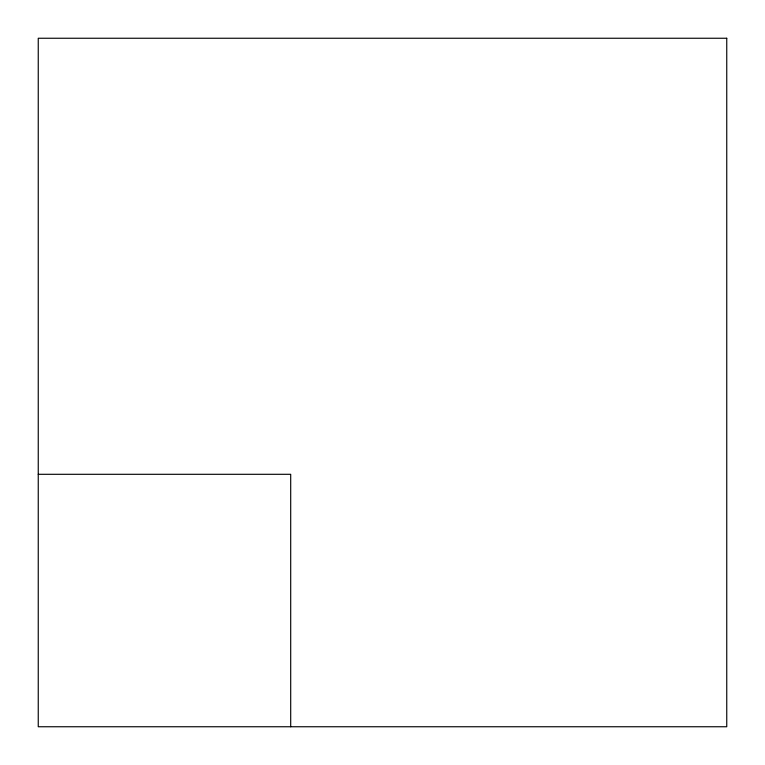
<?xml version="1.0" encoding="UTF-8"?>
<svg xmlns="http://www.w3.org/2000/svg" width="765" height="765" viewBox="0 0 765 765"><rect width="100%" height="100%" fill="white"/><g stroke="black" fill="none" stroke-linecap="round" stroke-linejoin="round"><path stroke-width="1.15" d="M38.25 474.3L290.7 474.3L290.7 726.75M726.75 38.25L38.25 38.25L38.25 726.75L726.75 726.75L726.75 38.25"/></g></svg>
